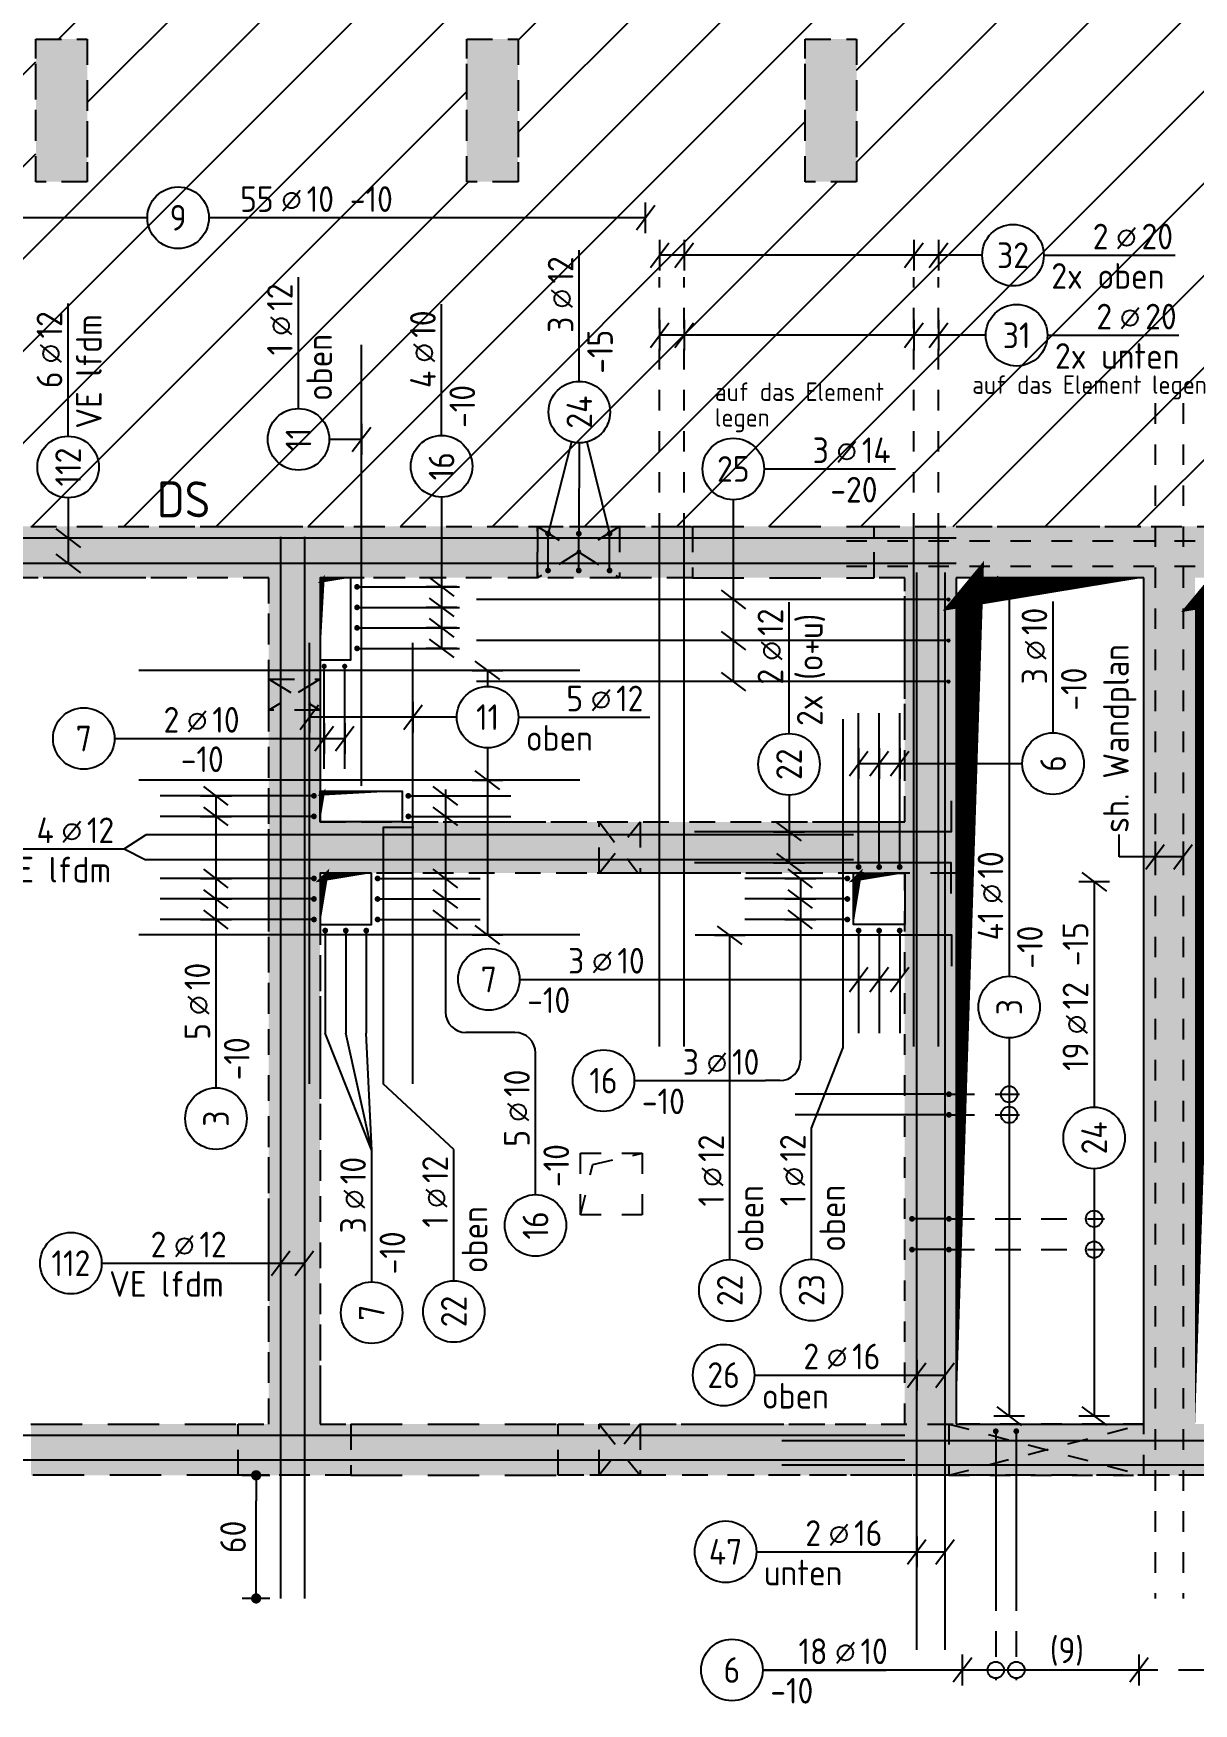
# Model space of a CAD drawing. Extents: x -19 to 96, y 0 to 49.
# Drawn here: x 19.12 to 24.77, y 22.55 to 30.69 of the extents above; entities that cross this region are included whole.
import ezdxf
from ezdxf.enums import TextEntityAlignment as Align

# ---------------------------------------------------------------- set-up
doc = ezdxf.new("R2010")
doc.units = 0
doc.header["$LTSCALE"] = 0.5
for name, pattern in [('AUSGEZOGEN', [1000.01, 1000, 0.01]), ('DASHED', [0.75, 0.5, -0.25]), ('DOT', [0.175, 0.05, -0.125]), ('HIDDEN', [0.375, 0.25, -0.125]), ('HIDDEN2', [0.187, 0.125, -0.062]), ('PUNKT', [0.175, 0.05, -0.125]), ('VERDECKT', [0.375, 0.25, -0.125])]:
    doc.linetypes.add(name, pattern=pattern)
for name, color, linetype in [('BETON', 7, 'Continuous'), ('BZ', 7, 'Continuous'), ('DD', 7, 'Continuous'), ('EG', 7, 'Continuous'), ('grau_dunkel', 7, 'Continuous'), ('grau_hell', 7, 'Continuous'), ('grau_mittel', 7, 'Continuous'), ('HILFE', 7, 'Continuous'), ('MASSE', 7, 'Continuous'), ('RND', 7, 'Continuous'), ('SCHATTEN', 7, 'Continuous'), ('SCHRAFF', 7, 'Continuous'), ('TEXT', 7, 'Continuous'), ('VERDECKT', 7, 'Continuous'), ('WD', 7, 'Continuous')]:
    doc.layers.add(name, color=color, linetype=linetype)
doc.styles.add('txt', font='isocp.shx')
doc.dimstyles.new('DOT_I', dxfattribs={"dimscale": 0.5, "dimtxt": 0.25, "dimasz": 0.25, "dimexe": 0.1, "dimexo": 0.3, "dimgap": 0.1, "dimtad": 1, "dimdec": 3, "dimzin": 3, "dimtxsty": 'txt', "dimblk": 'DOT', "dimblk1": 'DOT', "dimblk2": 'DOT', "dimsah": 1, "dimcen": 0.1, "dimse1": 1, "dimse2": 1, "dimazin": 0, "dimtfac": 1, "dimtdec": 4, "dimtix": 1, "dimtmove": 2, "dimatfit": 3, "dimfxl": 0, "dimtvp": 1, "dimtolj": 1, "dimtzin": 0, "dimarcsym": 0})
pattern_1 = [(0, (-68.37773, 378.069226), (0.025, 0.05), [0, -0.05])]

# ---------------------------------------------------------------- blocks, each defined once
blk = doc.blocks.new('lei_gre')
at = {"layer": 'RND', "color": 7, "linetype": 'Continuous'}
for p, q in [((-0.09, -0.12), (0.09, 0.12)), ((0, 0.15), (0, -0.15))]:
    blk.add_line(p, q, dxfattribs=at)
blk = doc.blocks.new('RND_LEI')
at = {"layer": 'RND', "color": 7, "linetype": 'Continuous'}
blk.add_line((1.022, 0.066), (1.19, 0.27), dxfattribs=at)
for centre, radius in [((0, 0), 0.3), ((1.106, 0.168), 0.075)]:
    blk.add_circle(centre, radius, dxfattribs=at)
at = {"layer": 'RND', "color": 7, "linetype": 'Continuous', "style": 'txt'}
blk.add_attdef('ANZ', text='', height=0.25, dxfattribs=at).set_placement((0.931, 0.057), align=Align.RIGHT)
for tag, p in [('DUM', (1.253, 0.057)), ('ABSTD', (1.674, 0.057)), ('POSTXT', (0.374, -0.327))]:
    blk.add_attdef(tag, p, '', height=0.25, dxfattribs=at)
blk.add_attdef('POSL', text='', height=0.25, dxfattribs=at).set_placement((0, 0), align=Align.MIDDLE)
blk = doc.blocks.new('DOT')
at = {"layer": 'MASSE', "color": 7, "linetype": 'Continuous'}
for p, q in [((0, 0), (-1, 0)), ((0, 0.54), (0, -0.54))]:
    blk.add_line(p, q, dxfattribs=at)
at = {"layer": 'MASSE', "color": 7, "linetype": 'Continuous', "const_width": 0.2}
blk.add_lwpolyline([(-0.1, 0, 1), (0.1, 0, 1)], format="xyb", close=True, dxfattribs=at)
blk = doc.blocks.new('*D210')
at = {"layer": 'Defpoints', "color": 0, "linetype": 'AUSGEZOGEN', "transparency": 16777216}
for p in [(20.2054, 23.6627), (20.2054, 23.6627), (20.2054, 23.0627)]:
    blk.add_point(p, dxfattribs=at)
at = {"layer": 'MASSE', "color": 0, "linetype": 'AUSGEZOGEN', "lineweight": -2, "transparency": 16777216}
blk.add_line((20.2054, 23.1877), (20.2054, 23.5377), dxfattribs=at)
at = {"layer": 'MASSE', "color": 0, "linetype": 'AUSGEZOGEN', "lineweight": -2, "transparency": 16777216, "xscale": 0.125, "yscale": 0.125, "zscale": 0.125}
for p, rotation in [((20.2054, 23.6627), 90), ((20.2054, 23.0627), 270)]:
    blk.add_blockref('DOT', p, dxfattribs=dict(at, rotation=rotation))
at = {"layer": 'MASSE', "color": 0, "linetype": 'AUSGEZOGEN', "transparency": 16777216, "insert": (20.0929, 23.3627), "char_height": 0.125, "attachment_point": 5, "rotation": 90, "style": 'txt'}
blk.add_mtext('\\A1;60', dxfattribs=at)

msp = doc.modelspace()

# ---------------------------------------------------------------- hatches: boundary and pattern name
at = {"layer": 'grau_hell', "linetype": 'AUSGEZOGEN'}
h = msp.add_hatch(dxfattribs=at)
h.set_pattern_fill('ANSI31', color=9, scale=0.1, style=0, double=1)
h.set_pattern_definition([(45, (0.70277, 0), (-0.2245064, 0.2245064), [])])
h.paths.add_polyline_path([(18.0072, 31.697), (18.0072, 37.8627), (16.6822, 37.8627), (16.6822, 36.6227), (16.6822, 35.4877), (16.6822, 31.0327), (16.8722, 31.0327), (16.8722, 30.8527), (16.6822, 30.8527), (16.6822, 29.9127), (16.6822, 28.2877), (21.5772, 28.2877), (21.9772, 28.2877), (22.3322, 28.2877), (23.2172, 28.2877), (25.9822, 28.2877), (25.9822, 28.0377), (25.7322, 28.0377), (25.7322, 27.5077), (25.9822, 27.5077), (25.9822, 27.7577), (26.2322, 27.7577), (26.2322, 27.5077), (29.9697, 27.5077), (29.9697, 23.9127), (36.8572, 23.9127), (36.8572, 27.6877), (36.4072, 27.6877), (36.4072, 28.1377), (36.8572, 28.1377), (36.8572, 28.2877), (38.4872, 28.2877), (39.0872, 28.2877), (41.6322, 28.2877), (41.6322, 28.8377), (41.6322, 29.9127), (41.6322, 30.1627), (42.6822, 30.1627), (42.6822, 35.4877), (42.6822, 36.6227), (42.6822, 37.8627), (41.3822, 37.8627), (41.3822, 31.697)])
h.paths.add_polyline_path([(25.2322, 30.6627), (25.2322, 29.9677), (24.9822, 29.9677), (24.9822, 30.6627)], flags=16)
h.paths.add_polyline_path([(26.6322, 30.6627), (26.8822, 30.6627), (26.8822, 30.4627), (27.0822, 30.4627), (27.0822, 30.2627), (26.8822, 30.2627), (26.8822, 29.9677), (26.6322, 29.9677)], flags=16)
h.paths.add_polyline_path([(24.3172, 31.0327), (24.3172, 30.8527), (24.1372, 30.8527), (24.1372, 31.0327)], flags=16)
h.paths.add_polyline_path([(23.9772, 31.0327), (23.9772, 30.8527), (23.7972, 30.8527), (23.7972, 31.0327)], flags=16)
h.paths.add_polyline_path([(23.1322, 30.6627), (23.1322, 29.9677), (22.8822, 29.9677), (22.8822, 30.6627)], flags=16)
h.paths.add_polyline_path([(28.7322, 30.6627), (28.9822, 30.6627), (28.9822, 29.9677), (28.7322, 29.9677)], flags=16)
h.paths.add_polyline_path([(28.6872, 28.1377), (29.1872, 28.1377), (29.1872, 27.6777), (28.6872, 27.6777)], flags=16)
h.paths.add_polyline_path([(21.4822, 30.6627), (21.4822, 29.9677), (21.2322, 29.9677), (21.2322, 30.6627)], flags=16)
h.paths.add_polyline_path([(30.3822, 30.6627), (30.6322, 30.6627), (30.6322, 30.4627), (30.8322, 30.4627), (30.8322, 30.2627), (30.6322, 30.2627), (30.6322, 29.9677), (30.3822, 29.9677)], flags=16)
h.paths.add_polyline_path([(29.5272, 28.1377), (29.9472, 28.1377), (29.9472, 27.7177), (29.5272, 27.7177)], flags=16)
h.paths.add_polyline_path([(31.2922, 31.0327), (31.4722, 31.0327), (31.4722, 30.8527), (31.2922, 30.8527)], flags=16)
h.paths.add_polyline_path([(31.6372, 31.0327), (31.8172, 31.0327), (31.8172, 30.8527), (31.6372, 30.8527)], flags=16)
h.paths.add_polyline_path([(19.3822, 30.6627), (19.3822, 29.9677), (19.1322, 29.9677), (19.1322, 30.6627)], flags=16)
h.paths.add_polyline_path([(32.4822, 30.6627), (32.7322, 30.6627), (32.7322, 29.9677), (32.4822, 29.9677)], flags=16)
h.paths.add_polyline_path([(32.5072, 28.1377), (33.0072, 28.1377), (33.0072, 27.6377), (32.5072, 27.6377)], flags=16)
h.paths.add_polyline_path([(17.5416, 30.7777), (17.5416, 30.5977), (17.3616, 30.5977), (17.3616, 30.7777)], flags=16)
h.paths.add_polyline_path([(34.1322, 30.6627), (34.3822, 30.6627), (34.3822, 29.9677), (34.1322, 29.9677)], flags=16)
h.paths.add_polyline_path([(33.9122, 28.0777), (34.2122, 28.0777), (34.2122, 27.7777), (33.9122, 27.7777)], flags=16)
h.paths.add_polyline_path([(36.2322, 30.6627), (36.4822, 30.6627), (36.4822, 29.9677), (36.2322, 29.9677)], flags=16)
h.paths.add_polyline_path([(37.8822, 30.6627), (38.1322, 30.6627), (38.1322, 29.9677), (37.8822, 29.9677)], flags=16)
h.paths.add_polyline_path([(38.7972, 31.0327), (38.9772, 31.0327), (38.9772, 30.8527), (38.7972, 30.8527)], flags=16)
h.paths.add_polyline_path([(39.1372, 31.0327), (39.3172, 31.0327), (39.3172, 30.8527), (39.1372, 30.8527)], flags=16)
h.paths.add_polyline_path([(39.9822, 30.6627), (40.2322, 30.6627), (40.2322, 29.9677), (39.9822, 29.9677)], flags=16)
h.paths.add_polyline_path([(41.8216, 30.7777), (42.0016, 30.7777), (42.0016, 30.5977), (41.8216, 30.5977)], flags=16)
at = {"layer": 'grau_mittel'}
h = msp.add_hatch(color=61, dxfattribs=at)
h.paths.add_polyline_path([(25.2322, 30.6627), (24.9822, 30.6627), (24.9822, 29.9677), (25.2322, 29.9677)])
h.paths.add_polyline_path([(23.1322, 30.6627), (22.8822, 30.6627), (22.8822, 29.9677), (23.1322, 29.9677)])
h.paths.add_polyline_path([(21.4822, 30.6627), (21.2322, 30.6627), (21.2322, 29.9677), (21.4822, 29.9677)])
h.paths.add_polyline_path([(19.1322, 29.9677), (19.3822, 29.9677), (19.3822, 30.6627), (19.1322, 30.6627)])
for points in [[(37.1072, 25.8877), (37.2572, 25.8877), (37.2572, 26.1377), (37.1072, 26.1377), (37.1072, 28.0377), (38.4872, 28.0377), (38.4872, 28.2877), (36.8572, 28.2877), (36.8572, 23.9127), (25.7322, 23.9127), (24.7822, 23.9127), (24.7822, 28.0377), (25.7322, 28.0377), (25.9822, 28.0377), (25.9822, 28.2877), (23.2172, 28.2877), (23.2172, 28.0377), (23.3672, 28.0377), (23.3672, 26.8477), (20.5172, 26.8477), (20.5172, 28.0377), (21.5772, 28.0377), (21.5772, 28.2877), (13.9322, 28.2877), (13.9322, 23.6627), (14.3322, 23.6627), (14.3322, 23.9127), (14.1822, 23.9127), (14.1822, 28.0377), (20.2672, 28.0377), (20.2672, 23.9127), (20.1172, 23.9127), (20.1172, 23.6627), (20.6672, 23.6627), (20.6672, 23.9127), (20.5172, 23.9127), (20.5172, 26.5977), (23.6172, 26.5977), (23.6172, 28.0377), (24.5322, 28.0377), (24.5322, 23.9127), (23.6172, 23.9127), (21.6772, 23.9127), (21.6772, 23.6627), (37.2572, 23.6627), (37.2572, 23.9127), (37.1072, 23.9127)], [(22.3322, 28.0377), (22.3322, 28.2877), (21.9772, 28.2877), (21.9772, 28.0377)], [(23.2172, 28.0377), (23.2172, 28.2877), (22.3322, 28.2877), (22.3322, 28.0377)]]:
    msp.add_hatch(color=61, dxfattribs=at).paths.add_polyline_path(points)
h = msp.add_hatch(color=61, dxfattribs=at)
h.paths.add_polyline_path([(14.3322, 23.9127), (14.3322, 23.6627), (15.3422, 23.6627), (15.3422, 23.9127)])
h.paths.add_polyline_path([(20.1172, 23.6627), (20.1172, 23.9127), (19.1072, 23.9127), (19.1072, 23.6627)])
h.paths.add_polyline_path([(21.6772, 23.6627), (21.6772, 23.9127), (20.6672, 23.9127), (20.6672, 23.6627)])
at = {"layer": 'SCHRAFF', "linetype": 'AUSGEZOGEN'}
h = msp.add_hatch(dxfattribs=at)
h.set_pattern_fill('DOTS', scale=0.8, double=1)
h.set_pattern_definition(pattern_1)
h.paths.add_polyline_path([(19.3822, 30.6627), (19.1322, 30.6627), (19.1322, 29.9677), (19.3822, 29.9677)])
h.paths.add_polyline_path([(21.4822, 30.6627), (21.2322, 30.6627), (21.2322, 29.9677), (21.4822, 29.9677)])
h.paths.add_polyline_path([(23.1322, 30.6627), (22.8822, 30.6627), (22.8822, 29.9677), (23.1322, 29.9677)])
h.paths.add_polyline_path([(25.2322, 30.6627), (24.9822, 30.6627), (24.9822, 29.9677), (25.2322, 29.9677)])
h = msp.add_hatch(dxfattribs=at)
h.set_pattern_fill('DOTS', scale=0.8, double=1)
h.set_pattern_definition(pattern_1)
h.paths.add_polyline_path([(22.3322, 28.2877), (13.9322, 28.2877), (13.9322, 23.6627), (14.3319, 23.6627), (14.3319, 23.9127), (14.1822, 23.9127), (14.1822, 28.0377), (20.2672, 28.0377), (20.2672, 23.9127), (20.1172, 23.9127), (20.1172, 23.6627), (20.6672, 23.6627), (20.6672, 23.9127), (20.5172, 23.9127), (20.5172, 26.5977), (23.3672, 26.5977), (23.3672, 23.9127), (21.6772, 23.9127), (21.6772, 23.6627), (34.6022, 23.6627), (34.6022, 23.9127), (25.9822, 23.9127), (25.9822, 27.2577), (27.1072, 27.2577), (27.1072, 27.5077), (25.9822, 27.5077), (25.9822, 28.2877), (23.2172, 28.2877), (23.2172, 28.0377), (23.3672, 28.0377), (23.3672, 26.8477), (20.5172, 26.8477), (20.5172, 28.0377), (22.3322, 28.0377)])
h.paths.add_polyline_path([(23.6172, 28.0377), (24.5322, 28.0377), (24.5322, 23.9127), (23.6172, 23.9127)], flags=16)
h.paths.add_polyline_path([(24.7822, 28.0377), (25.7322, 28.0377), (25.7322, 23.9127), (24.7822, 23.9127)], flags=16)

# ---------------------------------------------------------------- linework, layer by layer
at = {"layer": 'BETON', "color": 6, "linetype": 'AUSGEZOGEN', "lineweight": -2}
for p, q in [((24.5322, 28.0377), (23.6172, 28.0377)), ((23.6172, 28.0377), (23.6172, 26.5977)), ((24.5322, 23.9127), (24.5322, 28.0377)), ((23.6172, 23.9127), (24.5322, 23.9127))]:
    msp.add_line(p, q, dxfattribs=at)
at = {"layer": 'BETON', "color": 6, "linetype": 'AUSGEZOGEN'}
msp.add_line((23.6172, 26.5977), (23.6172, 23.9127), dxfattribs=at)
at = {"layer": 'BZ', "color": 102, "linetype": 'PUNKT'}
for p, q in [((23.5822, 23.6627), (24.5322, 23.9127)), ((23.5822, 23.9127), (24.5322, 23.6627))]:
    msp.add_line(p, q, dxfattribs=at)
msp.add_lwpolyline([(23.5822, 23.6627), (24.5322, 23.6627), (24.5322, 23.9127), (23.5822, 23.9127)], close=True, dxfattribs=at)
at = {"layer": 'DD', "color": 7, "linetype": 'HIDDEN2'}
for p, q in [((21.7872, 24.9327), (21.8464, 25.1778)), ((21.8464, 25.1778), (22.0872, 25.2327))]:
    msp.add_line(p, q, dxfattribs=at)
at = {"layer": 'DD', "color": 7, "linetype": 'AUSGEZOGEN'}
for points in [[(20.6672, 28.0377), (20.5172, 28.0377), (20.5172, 27.6377), (20.6672, 27.6377)], [(20.5172, 26.9977), (20.9172, 26.9977), (20.9172, 26.8477), (20.5172, 26.8477)], [(20.7672, 26.5977), (20.5172, 26.5977), (20.5172, 26.3477), (20.7672, 26.3477)], [(23.1172, 26.5977), (23.3672, 26.5977), (23.3672, 26.3477), (23.1172, 26.3477)]]:
    msp.add_lwpolyline(points, close=True, dxfattribs=at)
at = {"layer": 'DD', "color": 7, "linetype": 'HIDDEN2'}
msp.add_lwpolyline([(21.7872, 25.2327), (22.0872, 25.2327), (22.0872, 24.9327), (21.7872, 24.9327)], close=True, dxfattribs=at)
at = {"layer": 'EG', "color": 0, "linetype": 'DOT', "lineweight": -2}
for p, q in [((13.9322, 28.2877), (22.3322, 28.2877)), ((22.3322, 28.2877), (22.3322, 28.0377)), ((23.2172, 28.0377), (23.2172, 28.2877)), ((23.2172, 28.2877), (25.9822, 28.2877)), ((20.2672, 28.0377), (14.1822, 28.0377)), ((20.2672, 23.9127), (20.2672, 28.0377)), ((22.3322, 28.0377), (20.5172, 28.0377)), ((20.5172, 28.0377), (20.5172, 26.8477)), ((23.3672, 28.0377), (23.2172, 28.0377)), ((23.3672, 26.8477), (23.3672, 28.0377)), ((24.5322, 28.0377), (23.6172, 28.0377)), ((23.6172, 28.0377), (23.6172, 23.9127)), ((24.5322, 23.9127), (24.5322, 28.0377)), ((20.5172, 26.8477), (23.3672, 26.8477)), ((23.3672, 26.5977), (20.5172, 26.5977)), ((20.5172, 26.5977), (20.5172, 23.9127)), ((23.3672, 23.9127), (23.3672, 26.5977)), ((20.1172, 23.6627), (20.1172, 23.9127)), ((20.1172, 23.9127), (20.2672, 23.9127)), ((20.5172, 23.9127), (20.6672, 23.9127)), ((20.6672, 23.9127), (20.6672, 23.6627)), ((21.6772, 23.6627), (21.6772, 23.9127)), ((21.6772, 23.9127), (23.3672, 23.9127)), ((23.6172, 23.9127), (24.5322, 23.9127)), ((20.6672, 23.6627), (20.1172, 23.6627)), ((34.6022, 23.6627), (21.6772, 23.6627))]:
    msp.add_line(p, q, dxfattribs=at)
for points in [[(19.1322, 30.6627), (19.3822, 30.6627), (19.3822, 29.9677), (19.1322, 29.9677)], [(21.2322, 30.6627), (21.4822, 30.6627), (21.4822, 29.9677), (21.2322, 29.9677)], [(22.8822, 30.6627), (23.1322, 30.6627), (23.1322, 29.9677), (22.8822, 29.9677)]]:
    msp.add_lwpolyline(points, close=True, dxfattribs=at)
at = {"layer": 'grau_dunkel', "color": 21}
for points in [[(23.6172, 23.9127, 0, 0.1335, 0), (23.684, 28.0366, 0, 0, 0), (23.6233, 27.9633, 0.1492, 0, 0), (24.5322, 28.0377, 0, 0, 0)], [(24.7822, 23.9127, 0, 0.1388, 0), (24.8516, 28.0365, 0, 0, 0), (24.7885, 27.9605, 0.1549, 0, 0), (25.7322, 28.0377, 0, 0, 0)]]:
    msp.add_lwpolyline(points, format="xyseb", dxfattribs=at)
at = {"layer": 'HILFE', "color": 102, "linetype": 'AUSGEZOGEN'}
for p, q in [((24.4119, 26.6772), (24.4119, 26.7865)), ((24.7238, 26.6772), (24.4119, 26.6772))]:
    msp.add_line(p, q, dxfattribs=at)
at = {"layer": 'RND', "color": 7, "linetype": 'AUSGEZOGEN'}
for p, q in [((19.6752, 29.7921), (16.7686, 29.7921)), ((22.1038, 29.7921), (19.9752, 29.7921)), ((21.7805, 28.9948), (21.7805, 29.6348)), ((24.0445, 29.6095), (24.6845, 29.6095)), ((20.4118, 28.8622), (20.4118, 29.5022)), ((19.289, 28.7272), (19.289, 29.3736)), ((21.1092, 28.7309), (21.1092, 29.3709)), ((24.0621, 29.2194), (24.7021, 29.2194)), ((22.6813, 28.5677), (23.3213, 28.5677)), ((23.8758, 27.9985), (23.8758, 26.095)), ((22.8029, 27.2781), (22.8029, 27.9181)), ((24.0899, 27.2816), (24.0899, 27.9216)), ((21.4836, 27.358), (22.1236, 27.358)), ((19.5153, 27.254), (20.1553, 27.254)), ((18.904, 26.7156), (19.564, 26.7156)), ((24.2899, 26.5555), (24.2899, 25.4573)), ((20.0098, 25.5513), (20.0098, 26.1913)), ((21.4895, 26.0797), (22.1295, 26.0797)), ((23.8758, 25.795), (23.8758, 23.9511)), ((21.5671, 25.0307), (21.5671, 25.6707)), ((22.0486, 25.5864), (22.6886, 25.5864)), ((22.5141, 24.714), (22.5141, 25.354)), ((22.9126, 24.7155), (22.9126, 25.3555)), ((20.7687, 24.6053), (20.7687, 25.2453)), ((21.1689, 24.6111), (21.1689, 25.2511)), ((24.2899, 25.1573), (24.2899, 23.9517)), ((19.4524, 24.6965), (20.1124, 24.6965)), ((22.634, 24.1511), (23.274, 24.1511)), ((22.6435, 23.2901), (23.2835, 23.2901)), ((23.6484, 22.7138), (22.6745, 22.7138)), ((22.6745, 22.7138), (23.2768, 22.7138)), ((24.5087, 22.7138), (23.6484, 22.7138))]:
    msp.add_line(p, q, dxfattribs=at)
at = {"layer": 'RND', "color": 102, "linetype": 'AUSGEZOGEN'}
for p, q in [((23.7445, 29.6095), (22.1718, 29.6095)), ((23.7621, 29.2194), (22.1718, 29.2194)), ((20.5618, 28.7122), (20.7191, 28.7122)), ((21.7431, 28.6995), (21.6281, 28.2526)), ((21.7799, 28.6948), (21.7781, 28.2526)), ((21.8168, 28.6992), (21.9281, 28.2526)), ((19.289, 28.4272), (19.289, 28.1071)), ((21.1092, 28.4309), (21.1092, 27.6932)), ((22.5313, 28.4177), (22.5313, 27.5313)), ((21.3336, 27.5858), (21.3336, 27.508)), ((21.1836, 27.358), (20.465, 27.358)), ((20.1553, 27.254), (20.6369, 27.254)), ((21.3336, 27.208), (21.3336, 26.2973)), ((23.1422, 27.1316), (23.9399, 27.1316)), ((20.0098, 26.1913), (20.0098, 26.9745)), ((21.1282, 27.0062), (21.1282, 25.9211)), ((22.8029, 26.9781), (22.8029, 26.6487)), ((19.5628, 26.7156), (19.6672, 26.7848)), ((19.5628, 26.7156), (19.6672, 26.6633)), ((22.858, 26.5718), (22.858, 25.6864)), ((22.5141, 25.34), (22.5141, 26.2949)), ((22.1295, 26.0797), (23.3422, 26.0797)), ((20.7687, 25.2453), (20.5422, 25.8177)), ((20.7687, 25.2453), (20.6422, 25.8177)), ((20.7687, 25.2453), (20.7422, 25.8177)), ((21.4671, 25.8211), (21.2282, 25.8211)), ((22.9126, 25.3555), (23.0665, 25.7477)), ((21.5671, 25.6707), (21.5671, 25.7211)), ((21.1689, 25.2511), (20.8248, 25.5704)), ((22.758, 25.5864), (22.6886, 25.5864)), ((20.1124, 24.6965), (20.4406, 24.6965)), ((23.274, 24.1511), (23.5626, 24.1511)), ((23.2835, 23.2901), (23.5626, 23.2901))]:
    msp.add_line(p, q, dxfattribs=at)
at = {"layer": 'RND', "color": 1, "linetype": 'HIDDEN2'}
for p, q in [((22.1718, 28.2527), (22.1718, 29.5027)), ((22.2918, 28.2527), (22.2918, 29.5027)), ((23.4111, 28.2527), (23.4111, 29.5027)), ((23.5311, 28.2527), (23.5311, 29.5027))]:
    msp.add_line(p, q, dxfattribs=at)
at = {"layer": 'RND', "color": 102, "linetype": 'VERDECKT'}
for p, q in [((23.5822, 25.52), (23.9258, 25.52)), ((23.5822, 25.42), (23.9258, 25.42)), ((23.5822, 24.9127), (24.3399, 24.9127)), ((23.5822, 24.7627), (24.3399, 24.7627)), ((23.8106, 23.1277), (23.8106, 22.6638)), ((23.9106, 23.1277), (23.9106, 22.6638))]:
    msp.add_line(p, q, dxfattribs=at)
at = {"layer": 'RND', "color": 7, "linetype": 'VERDECKT'}
msp.add_line((24.8261, 22.7138), (24.5087, 22.7138), dxfattribs=at)
at = {"layer": 'RND', "color": 1, "linetype": 'AUSGEZOGEN'}
for points in [[(20.7191, 27.0227), (20.7191, 29.1727)], [(21.6281, 28.0727), (21.6281, 28.2526)], [(21.7781, 28.0727), (21.7781, 28.2526)], [(21.9281, 28.0727), (21.9281, 28.2526)], [(22.1718, 25.7527), (22.1718, 28.2527)], [(22.2918, 25.7527), (22.2918, 28.2527)], [(23.4111, 25.7527), (23.4111, 28.2527)], [(23.5311, 25.7527), (23.5311, 28.2527)], [(23.6172, 28.2307), (15.8322, 28.2307)], [(20.3249, 28.2377), (20.3249, 23.0627)], [(20.4406, 28.2377), (20.4406, 23.0627)], [(23.6172, 28.1071), (15.8322, 28.1071)], [(23.4254, 22.8127), (23.4254, 28.0627)], [(23.5626, 28.0627), (23.5626, 22.8127)], [(20.6972, 27.9932), (21.1972, 27.9932)], [(23.5802, 27.9313), (21.2802, 27.9313)], [(20.6972, 27.8932), (21.1972, 27.8932)], [(20.6972, 27.7932), (21.1972, 27.7932)], [(20.465, 25.5704), (20.465, 27.7204)], [(20.6972, 27.6932), (21.1972, 27.6932)], [(20.9696, 25.5704), (20.9696, 27.7204)], [(23.5802, 27.7313), (21.2802, 27.7313)], [(20.5369, 27.1059), (20.5369, 27.6059)], [(20.6369, 27.1059), (20.6369, 27.6059)], [(21.7839, 27.5858), (19.6339, 27.5858)], [(23.5802, 27.5313), (21.2802, 27.5313)], [(23.1422, 26.6277), (23.1422, 27.3777)], [(23.2422, 26.6277), (23.2422, 27.3777)], [(23.3422, 26.6277), (23.3422, 27.3777)], [(23.0665, 25.7477), (23.0665, 27.3477)], [(21.7839, 27.0508), (19.6339, 27.0508)], [(20.4872, 26.9745), (19.7372, 26.9745)], [(20.9472, 26.9745), (21.4472, 26.9745)], [(23.5926, 26.9494), (23.5926, 26.7994), (22.3426, 26.7994)], [(20.4872, 26.8745), (19.7372, 26.8745)], [(20.9472, 26.8745), (21.4472, 26.8745)], [(23.1172, 26.7848), (19.6672, 26.7848)], [(20.9748, 26.8204), (20.8248, 26.8204), (20.8248, 25.5704)], [(23.1172, 26.6633), (19.6672, 26.6633)], [(23.5926, 26.4987), (23.5926, 26.6487), (22.3426, 26.6487)], [(20.4872, 26.5718), (19.7372, 26.5718)], [(20.7972, 26.5718), (21.2972, 26.5718)], [(23.0872, 26.5718), (22.5872, 26.5718)], [(20.4872, 26.4718), (19.7372, 26.4718)], [(20.7972, 26.4718), (21.2972, 26.4718)], [(23.0872, 26.4718), (22.5872, 26.4718)], [(21.7839, 26.2973), (19.6339, 26.2973)], [(20.4872, 26.3718), (19.7372, 26.3718)], [(20.5422, 26.3177), (20.5422, 25.8177)], [(20.6422, 26.3177), (20.6422, 25.8177)], [(20.7422, 26.3177), (20.7422, 25.8177)], [(20.7972, 26.3718), (21.2972, 26.3718)], [(23.5959, 26.1449), (23.5959, 26.2949), (22.3459, 26.2949)], [(23.0872, 26.3718), (22.5872, 26.3718)], [(23.1422, 26.3177), (23.1422, 25.8177)], [(23.2422, 26.3177), (23.2422, 25.8177)], [(23.3422, 26.3177), (23.3422, 25.8177)], [(23.5822, 25.52), (22.8322, 25.52)], [(23.5822, 25.42), (22.8322, 25.42)], [(23.5822, 24.9127), (23.4023, 24.9127)], [(23.5822, 24.7627), (23.4023, 24.7627)], [(23.3672, 23.856), (13.3322, 23.856)], [(23.8106, 23.8777), (23.8106, 23.1277)], [(23.9106, 23.8777), (23.9106, 23.1277)], [(22.7672, 23.8331), (29.6197, 23.8331)], [(23.3672, 23.737), (13.3322, 23.737)], [(22.7672, 23.7142), (29.6197, 23.7142)]]:
    msp.add_lwpolyline(points, dxfattribs=at)
at = {"layer": 'RND', "color": 1, "linetype": 'HIDDEN2'}
for points in [[(24.5871, 28.8877), (24.5871, 23.0627)], [(24.7235, 28.8877), (24.7235, 23.0627)], [(26.5822, 28.2158), (23.0172, 28.2158)], [(26.5822, 28.0923), (23.0172, 28.0923)]]:
    msp.add_lwpolyline(points, dxfattribs=at)
at = {"layer": 'RND', "color": 7, "linetype": 'AUSGEZOGEN'}
for points, const_width in [([(21.6211, 28.2526, -1), (21.6351, 28.2526, -1)], 0.014), ([(21.7711, 28.2526, -1), (21.7851, 28.2526, -1)], 0.014), ([(21.9211, 28.2526, -1), (21.9351, 28.2526, -1)], 0.014), ([(21.6211, 28.0727, -1), (21.6351, 28.0727, -1)], 0.014), ([(21.7711, 28.0727, -1), (21.7851, 28.0727, -1)], 0.014), ([(21.9211, 28.0727, -1), (21.9351, 28.0727, -1)], 0.014), ([(20.6972, 28.0002, 1), (20.6972, 27.9862, 1)], 0.014), ([(23.5752, 27.9313, 1), (23.5852, 27.9313, 1)], 0.01), ([(20.6972, 27.9002, 1), (20.6972, 27.8862, 1)], 0.014), ([(20.6972, 27.8002, 1), (20.6972, 27.7862, 1)], 0.014), ([(20.6972, 27.7002, 1), (20.6972, 27.6862, 1)], 0.014), ([(23.5752, 27.7313, 1), (23.5852, 27.7313, 1)], 0.01), ([(20.5307, 27.6059, 1), (20.5432, 27.6059, 1)], 0.0125), ([(20.6307, 27.6059, 1), (20.6432, 27.6059, 1)], 0.0125), ([(23.5752, 27.5313, 1), (23.5852, 27.5313, 1)], 0.01), ([(20.4872, 26.9815, -1), (20.4872, 26.9675, -1)], 0.014), ([(20.9472, 26.9815, 1), (20.9472, 26.9675, 1)], 0.014), ([(20.4872, 26.8815, -1), (20.4872, 26.8675, -1)], 0.014), ([(20.9472, 26.8815, 1), (20.9472, 26.8675, 1)], 0.014), ([(23.1492, 26.6277, -1), (23.1352, 26.6277, -1)], 0.014), ([(23.2492, 26.6277, -1), (23.2352, 26.6277, -1)], 0.014), ([(23.3492, 26.6277, -1), (23.3352, 26.6277, -1)], 0.014), ([(20.4872, 26.5788, -1), (20.4872, 26.5648, -1)], 0.014), ([(20.7972, 26.5788, 1), (20.7972, 26.5648, 1)], 0.014), ([(23.0872, 26.5788, -1), (23.0872, 26.5648, -1)], 0.014), ([(20.4872, 26.4788, -1), (20.4872, 26.4648, -1)], 0.014), ([(20.7972, 26.4788, 1), (20.7972, 26.4648, 1)], 0.014), ([(23.0872, 26.4788, -1), (23.0872, 26.4648, -1)], 0.014), ([(20.4872, 26.3788, -1), (20.4872, 26.3648, -1)], 0.014), ([(20.7972, 26.3788, 1), (20.7972, 26.3648, 1)], 0.014), ([(23.0872, 26.3788, -1), (23.0872, 26.3648, -1)], 0.014), ([(20.5492, 26.3177, 1), (20.5352, 26.3177, 1)], 0.014), ([(20.6492, 26.3177, 1), (20.6352, 26.3177, 1)], 0.014), ([(20.7492, 26.3177, 1), (20.7352, 26.3177, 1)], 0.014), ([(23.1492, 26.3177, 1), (23.1352, 26.3177, 1)], 0.014), ([(23.2492, 26.3177, 1), (23.2352, 26.3177, 1)], 0.014), ([(23.3492, 26.3177, 1), (23.3352, 26.3177, 1)], 0.014), ([(23.5822, 25.513, -1), (23.5822, 25.527, -1)], 0.014), ([(23.5822, 25.413, -1), (23.5822, 25.427, -1)], 0.014), ([(23.4023, 24.9057, -1), (23.4023, 24.9197, -1)], 0.014), ([(23.5822, 24.9057, -1), (23.5822, 24.9197, -1)], 0.014), ([(23.4023, 24.7557, -1), (23.4023, 24.7697, -1)], 0.014), ([(23.5822, 24.7557, -1), (23.5822, 24.7697, -1)], 0.014), ([(23.8036, 23.8777, -1), (23.8176, 23.8777, -1)], 0.014), ([(23.9036, 23.8777, -1), (23.9176, 23.8777, -1)], 0.014)]:
    msp.add_lwpolyline(points, format="xyb", close=True, dxfattribs=dict(at, const_width=const_width))
for centre in [(23.8758, 25.52), (23.8758, 25.42), (24.2899, 24.9127), (24.2899, 24.7627), (23.8106, 22.7138), (23.9106, 22.7138)]:
    msp.add_circle(centre, 0.04, dxfattribs=at)
at = {"layer": 'RND', "color": 102, "linetype": 'AUSGEZOGEN'}
for centre, start, end in [((21.2282, 25.9211), 180, 270), ((21.4671, 25.7211), 0, 90), ((22.758, 25.6864), 270, 0)]:
    msp.add_arc(centre, 0.1, start, end, dxfattribs=at)
at = {"layer": 'SCHATTEN', "color": 1, "linetype": 'AUSGEZOGEN'}
for points in [[(20.5172, 27.6377, 0, 0.0224, 0), (20.5284, 28.0374, 0, 0, 0), (20.5182, 28.0255, 0.0245, 0, 0), (20.6672, 28.0377, 0, 0, 0)], [(20.5172, 26.8477, 0, 0.0245, 0), (20.5294, 26.9967, 0, 0, 0), (20.5175, 26.9865, 0.0224, 0, 0), (20.9172, 26.9977, 0, 0, 0)], [(20.5172, 26.3477, 0, 0.0408, 0), (20.5375, 26.596, 0, 0, 0), (20.5189, 26.5774, 0.0408, 0, 0), (20.7672, 26.5977, 0, 0, 0)], [(23.1172, 26.3477, 0, 0.0408, 0), (23.1375, 26.596, 0, 0, 0), (23.1189, 26.5774, 0.0408, 0, 0), (23.3672, 26.5977, 0, 0, 0)]]:
    msp.add_lwpolyline(points, format="xyseb", dxfattribs=at)
at = {"layer": 'VERDECKT', "color": 7, "linetype": 'VERDECKT', "lineweight": -2}
for p, q in [((19.1322, 30.6627), (19.3822, 30.6627)), ((19.1322, 29.9677), (19.1322, 30.6627)), ((19.3822, 30.6627), (19.3822, 29.9677)), ((21.2322, 30.6627), (21.4822, 30.6627)), ((21.2322, 29.9677), (21.2322, 30.6627)), ((21.4822, 30.6627), (21.4822, 29.9677)), ((22.8822, 30.6627), (23.1322, 30.6627)), ((22.8822, 29.9677), (22.8822, 30.6627)), ((23.1322, 30.6627), (23.1322, 29.9677)), ((19.3822, 29.9677), (19.1322, 29.9677)), ((21.4822, 29.9677), (21.2322, 29.9677)), ((23.1322, 29.9677), (22.8822, 29.9677)), ((13.9322, 28.2877), (21.5772, 28.2877)), ((21.9772, 28.2877), (22.3322, 28.2877)), ((22.3322, 28.2877), (22.3322, 28.0377)), ((23.2172, 28.0377), (23.2172, 28.2877)), ((23.2172, 28.2877), (25.9822, 28.2877)), ((20.2672, 28.0377), (14.1822, 28.0377)), ((20.2672, 23.9127), (20.2672, 28.0377)), ((21.5772, 28.0377), (20.5172, 28.0377)), ((20.5172, 28.0377), (20.5172, 26.8477)), ((22.3322, 28.0377), (21.9772, 28.0377)), ((23.3672, 28.0377), (23.2172, 28.0377)), ((23.3672, 26.8477), (23.3672, 28.0377)), ((20.5172, 26.8477), (23.3672, 26.8477)), ((23.6172, 26.5977), (20.5172, 26.5977)), ((20.5172, 26.5977), (20.5172, 23.9127)), ((20.1172, 23.6627), (20.1172, 23.9127)), ((20.1172, 23.9127), (20.2672, 23.9127)), ((20.5172, 23.9127), (20.6672, 23.9127)), ((20.6672, 23.9127), (20.6672, 23.6627)), ((21.6772, 23.6627), (21.6772, 23.9127)), ((21.6772, 23.9127), (23.6172, 23.9127)), ((20.6672, 23.6627), (20.1172, 23.6627)), ((37.2572, 23.6627), (21.6772, 23.6627))]:
    msp.add_line(p, q, dxfattribs=at)
at = {"layer": 'VERDECKT', "color": 7, "linetype": 'HIDDEN'}
for p, q in [((21.5772, 28.2877), (21.5772, 28.0377)), ((21.9772, 28.2877), (21.9772, 28.0377))]:
    msp.add_line(p, q, dxfattribs=at)
at = {"layer": 'VERDECKT', "color": 7, "linetype": 'DASHED'}
for p, q in [((22.3322, 28.2877), (23.2172, 28.2877)), ((22.3322, 28.0377), (23.2172, 28.0377)), ((19.1072, 23.9127), (20.1172, 23.9127)), ((20.6672, 23.9127), (21.6772, 23.9127)), ((20.1172, 23.6627), (19.1072, 23.6627)), ((20.6672, 23.6627), (21.6772, 23.6627))]:
    msp.add_line(p, q, dxfattribs=at)
at = {"layer": 'WD', "color": 102, "linetype": 'HIDDEN'}
for p, q in [((21.5772, 28.2877), (21.9772, 28.0377)), ((21.9772, 28.2877), (21.5772, 28.0377)), ((20.2672, 27.5427), (20.5172, 27.3927)), ((20.5172, 27.5427), (20.2672, 27.3927)), ((21.8772, 26.5977), (22.0772, 26.8477)), ((21.8772, 26.8477), (22.0672, 26.5977)), ((21.8772, 23.9127), (22.0772, 23.6627)), ((22.0772, 23.9127), (21.8772, 23.6627))]:
    msp.add_line(p, q, dxfattribs=at)
for points in [[(21.5772, 28.2877), (21.9772, 28.2877), (21.9772, 28.0377), (21.5772, 28.0377)], [(20.2672, 27.5427), (20.5172, 27.5427), (20.5172, 27.3927), (20.2672, 27.3927)], [(21.8772, 26.8477), (22.0772, 26.8477), (22.0772, 26.5977), (21.8772, 26.5977)], [(21.8772, 23.9127), (22.0772, 23.9127), (22.0772, 23.6627), (21.8772, 23.6627)]]:
    msp.add_lwpolyline(points, close=True, dxfattribs=at)

# ---------------------------------------------------------------- block references
at = {"layer": 'RND', "color": 7, "linetype": 'AUSGEZOGEN', "xscale": 0.5, "yscale": 0.5, "zscale": 0.5}
for p, values in [((19.8252, 29.7921), {'POSL': '9', 'DUM': '10', 'ANZ': '55', 'ABSTD': '-10'}), ((23.8945, 29.6095), {'POSL': '32', 'DUM': '20', 'ANZ': '2', 'POSTXT': '2x oben'}), ((23.9121, 29.2194), {'POSL': '31', 'DUM': '20', 'ANZ': '2', 'POSTXT': '2x unten'}), ((22.5313, 28.5677), {'POSL': '25', 'DUM': '14', 'ANZ': '3', 'POSTXT': '    -20'}), ((21.3336, 27.358), {'POSL': '11', 'DUM': '12', 'ANZ': '5', 'POSTXT': 'oben'}), ((19.3653, 27.254), {'POSL': '7', 'DUM': '10', 'ANZ': '2', 'POSTXT': '    -10'}), ((18.754, 26.7156), {'POSL': '112', 'DUM': '12', 'ANZ': '4', 'POSTXT': 'VE lfdm'}), ((21.3395, 26.0797), {'POSL': '7', 'DUM': '10', 'ANZ': '3', 'POSTXT': '-10'}), ((21.8986, 25.5864), {'POSL': '16', 'DUM': '10', 'ANZ': '3', 'POSTXT': '-10'}), ((19.3024, 24.6965), {'POSL': '112', 'DUM': '12', 'ANZ': '2', 'POSTXT': 'VE lfdm'}), ((22.484, 24.1511), {'POSL': '26', 'DUM': '16', 'ANZ': '2', 'POSTXT': 'oben'}), ((22.4935, 23.2901), {'POSL': '47', 'DUM': '16', 'ANZ': '2', 'POSTXT': 'unten'}), ((22.5245, 22.7138), {'POSL': '6', 'DUM': '10', 'ANZ': '18', 'POSTXT': '-10'})]:
    msp.add_blockref('RND_LEI', p, dxfattribs=at).add_auto_attribs(values)
for p, rotation in [((22.1038, 29.7921), 180), ((23.8758, 27.9985), 270), ((21.3336, 27.5858), 90), ((21.3336, 27.0508), 90), ((20.0098, 26.9745), 90), ((21.1282, 26.9745), 90), ((20.0098, 26.8745), 90), ((21.1282, 26.8745), 90), ((22.8029, 26.7994), 90), ((22.8029, 26.6487), 90), ((20.0098, 26.5718), 90), ((21.1282, 26.5718), 90), ((22.858, 26.5718), 90), ((24.2899, 26.5555), 270), ((20.0098, 26.4718), 90), ((21.1282, 26.4718), 90), ((22.858, 26.4718), 90), ((20.0098, 26.3718), 90), ((21.1282, 26.3718), 90), ((22.858, 26.3718), 90), ((21.3336, 26.2973), 90), ((22.5141, 26.2949), 90), ((23.8758, 23.9511), 270), ((24.2899, 23.9517), 270), ((23.6484, 22.7138), 180), ((24.5087, 22.7138), 180)]:
    msp.add_blockref('lei_gre', p, dxfattribs=dict(at, rotation=rotation))
for p in [(22.1718, 29.6095), (22.2918, 29.6095), (23.4111, 29.6095), (23.5311, 29.6095), (22.1718, 29.2194), (22.2918, 29.2194), (23.4111, 29.2194), (23.5311, 29.2194), (20.7191, 28.7122), (20.465, 27.358), (20.9696, 27.358), (20.5369, 27.254), (20.6369, 27.254), (23.1422, 27.1316), (23.2422, 27.1316), (23.3422, 27.1316), (24.5871, 26.6772), (24.7235, 26.6772), (23.1422, 26.0797), (23.2422, 26.0797), (23.3422, 26.0797), (20.3249, 24.6965), (20.4406, 24.6965), (23.4254, 24.1511), (23.5626, 24.1511), (23.4254, 23.2901), (23.5626, 23.2901)]:
    msp.add_blockref('lei_gre', p, dxfattribs=at)
at = {"layer": 'RND', "color": 7, "linetype": 'AUSGEZOGEN', "xscale": 0.5, "yscale": 0.5, "zscale": 0.5, "rotation": 90}
for p, values in [((21.7805, 28.8448), {'POSL': '24', 'DUM': '12', 'ANZ': '3', 'POSTXT': '-15'}), ((20.4118, 28.7122), {'POSL': '11', 'DUM': '12', 'ANZ': '1', 'POSTXT': 'oben'}), ((19.289, 28.5772), {'POSL': '112', 'DUM': '12', 'ANZ': '6', 'POSTXT': 'VE lfdm'}), ((21.1092, 28.5809), {'POSL': '16', 'DUM': '10', 'ANZ': '4', 'POSTXT': '-10'}), ((22.8029, 27.1281), {'POSL': '22', 'DUM': '12', 'ANZ': '2', 'POSTXT': '2x (o+u)'}), ((24.0899, 27.1316), {'POSL': '6', 'DUM': '10', 'ANZ': '3', 'POSTXT': ' -10'}), ((23.8758, 25.945), {'POSL': '3', 'DUM': '10', 'ANZ': '41', 'POSTXT': '-10'}), ((24.2899, 25.3073), {'POSL': '24', 'DUM': '12', 'ANZ': '19', 'ABSTD': '-15'}), ((20.0098, 25.4013), {'POSL': '3', 'DUM': '10', 'ANZ': '5', 'POSTXT': '-10'}), ((21.5671, 24.8807), {'POSL': '16', 'DUM': '10', 'ANZ': '5', 'POSTXT': '-10'}), ((22.5141, 24.564), {'POSL': '22', 'DUM': '12', 'ANZ': '1', 'POSTXT': 'oben'}), ((22.9126, 24.5655), {'POSL': '23', 'DUM': '12', 'ANZ': '1', 'POSTXT': 'oben'}), ((20.7687, 24.4553), {'POSL': '7', 'DUM': '10', 'ANZ': '3', 'POSTXT': '-10'}), ((21.1689, 24.4611), {'POSL': '22', 'DUM': '12', 'ANZ': '1', 'POSTXT': 'oben  '})]:
    msp.add_blockref('RND_LEI', p, dxfattribs=at).add_auto_attribs(values)
at = {"layer": 'RND', "color": 102, "linetype": 'AUSGEZOGEN', "xscale": 0.5, "yscale": 0.5, "zscale": 0.5, "rotation": 270}
for p in [(19.289, 28.2307), (19.289, 28.1071), (21.1092, 27.9932), (21.1092, 27.8932), (22.5313, 27.9313), (21.1092, 27.7932), (22.5313, 27.7313), (21.1092, 27.6932), (22.5313, 27.5313)]:
    msp.add_blockref('lei_gre', p, dxfattribs=at)

# ---------------------------------------------------------------- texts
at = {"layer": 'RND', "color": 7, "linetype": 'AUSGEZOGEN', "style": 'txt'}
msp.add_text('(9)', height=0.125, dxfattribs=at).set_placement((24.1572, 22.8099), align=Align.MIDDLE)
at = {"layer": 'TEXT', "color": 102, "linetype": 'AUSGEZOGEN', "style": 'txt'}
for s, p in [('auf das Element', (22.4416, 28.8991)), ('auf das Element legen', (23.6959, 28.9338)), ('legen', (22.4416, 28.7742))]:
    msp.add_text(s, height=0.09, dxfattribs=at).set_placement(p)
at = {"layer": 'TEXT', "color": 1, "linetype": 'AUSGEZOGEN', "style": 'txt'}
msp.add_text('DS', height=0.175, rotation=0, dxfattribs=at).set_placement((19.7218, 28.3322))
at = {"layer": 'TEXT', "color": 7, "linetype": 'AUSGEZOGEN', "style": 'txt'}
msp.add_text('sh. Wandplan', height=0.125, rotation=90, dxfattribs=at).set_placement((24.4587, 26.7942))

# ---------------------------------------------------------------- dimensions: what is measured, and where the dimension line sits
at = {"layer": 'MASSE', "color": 7, "linetype": 'AUSGEZOGEN'}
dim = msp.add_linear_dim(base=(20.2054, 23.6627), p1=(20.2054, 23.0627), p2=(20.2054, 23.6627), angle=90, dimstyle='DOT_I', override={"dimdec": 0, "dimlfac": 100}, dxfattribs=at)
dim.commit()
dim.dimension.update_dxf_attribs({"geometry": '*D210', "text_midpoint": (20.0929, 23.3627)})

doc.saveas('drawing.dxf')
